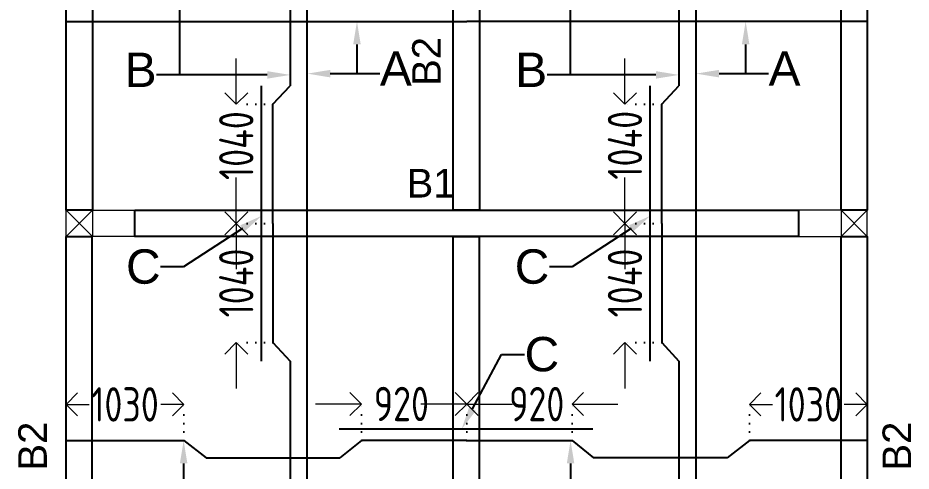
# Model space of a CAD drawing. Header units: inches. Extents: x -605 to 2991212, y -2872845 to 0.
# Drawn here: x 2823513 to 2831317, y -2107179 to -2103222 of the extents above; entities that cross this region are included whole.
import ezdxf
from ezdxf import colors
from ezdxf.entities.mleader import LeaderData, LeaderLine
from ezdxf.enums import TextEntityAlignment as Align
from ezdxf.math import Vec2, Vec3

# ---------------------------------------------------------------- set-up
doc = ezdxf.new("R2010")
doc.units = ezdxf.units.IN
doc.header["$LTSCALE"] = 600
doc.header["$MEASUREMENT"] = 0
doc.linetypes.add('DOT2', pattern=[0.125, 0, -0.125])
for name, color, linetype, lineweight in [('rDIMension', 1, 'Continuous', 18), ('rRCC 2', 40, 'Continuous', 15), ('rREINF 1', 1, 'Continuous', 25)]:
    doc.layers.add(name, color=color, linetype=linetype, lineweight=lineweight)
doc.styles.add('DIM', font='geniso.shx', dxfattribs={"width": 0.85})
doc.styles.get("Standard").update_dxf_attribs({"font": 'arial.ttf'})
doc.dimstyles.new('ST-100', dxfattribs={"dimscale": 100, "dimtxt": 2.5, "dimasz": 2, "dimexe": 0.18, "dimexo": 0.0625, "dimgap": 0.2, "dimtad": 0, "dimdec": 0, "dimzin": 0, "dimdsep": 46, "dimtxsty": 'DIM', "dimblk": 'OPEN90', "dimcen": 0.09, "dimclrd": 256, "dimclrt": 7, "dimadec": 0, "dimazin": 0, "dimtfac": 1, "dimtdec": 0, "dimtofl": 0, "dimtmove": 0, "dimatfit": 3, "dimldrblk": 'OPEN90', "dimfxl": 1, "dimtolj": 1, "dimtzin": 0, "dimlwd": -1, "dimarcsym": 0})

# ---------------------------------------------------------------- blocks, each defined once
blk = doc.blocks.new('_Open90')
at = {"color": 0, "linetype": 'ByBlock', "lineweight": -2}
for p, q in [((-0.5, 0.5), (0, 0)), ((0, 0), (-1, 0)), ((0, 0), (-0.5, -0.5))]:
    blk.add_line(p, q, dxfattribs=at)
blk = doc.blocks.new('*D395')
at = {"layer": 'Defpoints', "color": 0, "linetype": 'ByBlock', "transparency": 16777216}
for p in [(2824964.7, -2106596.8), (2823934.7, -2106912.5), (2824964.7, -2106912.5)]:
    blk.add_point(p, dxfattribs=at)
at = {"layer": 'rDIMension', "color": 0, "linetype": 'DOT2', "lineweight": -2, "transparency": 16777216}
for p, q in [((2823934.7, -2106912.5), (2823934.7, -2106596.8)), ((2824964.7, -2106912.5), (2824964.7, -2106596.8))]:
    blk.add_line(p, q, dxfattribs=at)
at = {"layer": 'rDIMension', "transparency": 16777216}
for p, q in [((2824134.7, -2106596.8), (2824136.3, -2106596.8)), ((2824764.7, -2106596.8), (2824763, -2106596.8))]:
    blk.add_line(p, q, dxfattribs=at)
at = {"layer": 'rDIMension', "linetype": 'ByBlock', "transparency": 16777216, "xscale": 200, "yscale": 200, "zscale": 200, "rotation": 180}
blk.add_blockref('_Open90', (2823934.7, -2106596.8), dxfattribs=at)
at = {"layer": 'rDIMension', "linetype": 'ByBlock', "transparency": 16777216, "xscale": 200, "yscale": 200, "zscale": 200}
blk.add_blockref('_Open90', (2824964.7, -2106596.8), dxfattribs=at)
at = {"layer": 'rDIMension', "color": 7, "linetype": 'ByBlock', "transparency": 16777216, "insert": (2824449.7, -2106596.8), "char_height": 300, "attachment_point": 5, "style": 'DIM'}
blk.add_mtext('\\A1;1030', dxfattribs=at)
blk = doc.blocks.new('*D396')
at = {"layer": 'Defpoints', "color": 0, "linetype": 'ByBlock', "transparency": 16777216}
for p in [(2827434.7, -2106594.1), (2826514.7, -2106912.5), (2827434.7, -2106912.5)]:
    blk.add_point(p, dxfattribs=at)
at = {"layer": 'rDIMension', "transparency": 16777216}
for p, q in [((2826314.7, -2106594.1), (2826114.7, -2106594.1)), ((2827634.7, -2106594.1), (2827834.7, -2106594.1))]:
    blk.add_line(p, q, dxfattribs=at)
at = {"layer": 'rDIMension', "color": 0, "linetype": 'DOT2', "lineweight": -2, "transparency": 16777216}
for p, q in [((2826514.7, -2106912.5), (2826514.7, -2106594.1)), ((2827434.7, -2106912.5), (2827434.7, -2106594.1))]:
    blk.add_line(p, q, dxfattribs=at)
at = {"layer": 'rDIMension', "linetype": 'ByBlock', "transparency": 16777216, "xscale": 200, "yscale": 200, "zscale": 200}
blk.add_blockref('_Open90', (2826514.7, -2106594.1), dxfattribs=at)
at = {"layer": 'rDIMension', "linetype": 'ByBlock', "transparency": 16777216, "xscale": 200, "yscale": 200, "zscale": 200, "rotation": 180}
blk.add_blockref('_Open90', (2827434.7, -2106594.1), dxfattribs=at)
at = {"layer": 'rDIMension', "color": 7, "linetype": 'ByBlock', "transparency": 16777216, "insert": (2826863.7, -2106593.1), "char_height": 300, "attachment_point": 5, "style": 'DIM'}
blk.add_mtext('\\A1;920', dxfattribs=at)
blk = doc.blocks.new('*D397')
at = {"layer": 'Defpoints', "color": 0, "linetype": 'ByBlock', "transparency": 16777216}
for p in [(2829904.7, -2106596.8), (2829904.7, -2106912.5), (2830934.7, -2106912.5)]:
    blk.add_point(p, dxfattribs=at)
at = {"layer": 'rDIMension', "color": 0, "linetype": 'DOT2', "lineweight": -2, "transparency": 16777216}
for p, q in [((2829904.7, -2106912.5), (2829904.7, -2106596.8)), ((2830934.7, -2106912.5), (2830934.7, -2106596.8))]:
    blk.add_line(p, q, dxfattribs=at)
at = {"layer": 'rDIMension', "transparency": 16777216}
for p, q in [((2830104.7, -2106596.8), (2830106.3, -2106596.8)), ((2830734.7, -2106596.8), (2830733, -2106596.8))]:
    blk.add_line(p, q, dxfattribs=at)
at = {"layer": 'rDIMension', "linetype": 'ByBlock', "transparency": 16777216, "xscale": 200, "yscale": 200, "zscale": 200, "rotation": 180}
blk.add_blockref('_Open90', (2829904.7, -2106596.8), dxfattribs=at)
at = {"layer": 'rDIMension', "linetype": 'ByBlock', "transparency": 16777216, "xscale": 200, "yscale": 200, "zscale": 200}
blk.add_blockref('_Open90', (2830934.7, -2106596.8), dxfattribs=at)
at = {"layer": 'rDIMension', "color": 7, "linetype": 'ByBlock', "transparency": 16777216, "insert": (2830419.7, -2106596.8), "char_height": 300, "attachment_point": 5, "style": 'DIM'}
blk.add_mtext('\\A1;1030', dxfattribs=at)
blk = doc.blocks.new('*D398')
at = {"layer": 'Defpoints', "color": 0, "linetype": 'ByBlock', "transparency": 16777216}
for p in [(2827434.7, -2106594.1), (2827434.7, -2106912.5), (2828354.7, -2106912.5)]:
    blk.add_point(p, dxfattribs=at)
at = {"layer": 'rDIMension', "transparency": 16777216}
for p, q in [((2827234.7, -2106594.1), (2827034.7, -2106594.1)), ((2828554.7, -2106594.1), (2828754.7, -2106594.1))]:
    blk.add_line(p, q, dxfattribs=at)
at = {"layer": 'rDIMension', "color": 0, "linetype": 'DOT2', "lineweight": -2, "transparency": 16777216}
for p, q in [((2827434.7, -2106912.5), (2827434.7, -2106594.1)), ((2828354.7, -2106912.5), (2828354.7, -2106594.1))]:
    blk.add_line(p, q, dxfattribs=at)
at = {"layer": 'rDIMension', "linetype": 'ByBlock', "transparency": 16777216, "xscale": 200, "yscale": 200, "zscale": 200}
blk.add_blockref('_Open90', (2827434.7, -2106594.1), dxfattribs=at)
at = {"layer": 'rDIMension', "linetype": 'ByBlock', "transparency": 16777216, "xscale": 200, "yscale": 200, "zscale": 200, "rotation": 180}
blk.add_blockref('_Open90', (2828354.7, -2106594.1), dxfattribs=at)
at = {"layer": 'rDIMension', "color": 7, "linetype": 'ByBlock', "transparency": 16777216, "insert": (2828046.2, -2106594.4), "char_height": 300, "attachment_point": 5, "style": 'DIM'}
blk.add_mtext('\\A1;920', dxfattribs=at)
blk = doc.blocks.new('*D274')
at = {"layer": 'Defpoints', "color": 0, "linetype": 'ByBlock', "transparency": 16777216}
for p in [(2825742.2, -2105016.9), (2825421.5, -2106056.9), (2825742.2, -2106056.9)]:
    blk.add_point(p, dxfattribs=at)
at = {"layer": 'rDIMension', "transparency": 16777216}
for p, q in [((2825421.5, -2104816.9), (2825421.5, -2104616.9)), ((2825421.5, -2106256.9), (2825421.5, -2106456.9))]:
    blk.add_line(p, q, dxfattribs=at)
at = {"layer": 'rDIMension', "color": 0, "linetype": 'DOT2', "lineweight": -2, "transparency": 16777216}
for p, q in [((2825742.2, -2105016.9), (2825421.5, -2105016.9)), ((2825742.2, -2106056.9), (2825421.5, -2106056.9))]:
    blk.add_line(p, q, dxfattribs=at)
at = {"layer": 'rDIMension', "linetype": 'ByBlock', "transparency": 16777216, "xscale": 200, "yscale": 200, "zscale": 200}
for p, rotation in [((2825421.5, -2105016.9), 270), ((2825421.5, -2106056.9), 90)]:
    blk.add_blockref('_Open90', p, dxfattribs=dict(at, rotation=rotation))
at = {"layer": 'rDIMension', "color": 7, "linetype": 'ByBlock', "transparency": 16777216, "insert": (2825421.5, -2105536.9), "char_height": 300, "attachment_point": 5, "rotation": 90, "style": 'DIM'}
blk.add_mtext('\\A1;1040', dxfattribs=at)
blk = doc.blocks.new('*D276')
at = {"layer": 'Defpoints', "color": 0, "linetype": 'ByBlock', "transparency": 16777216}
for p in [(2829138, -2105016.9), (2828817.3, -2106056.9), (2829138, -2106056.9)]:
    blk.add_point(p, dxfattribs=at)
at = {"layer": 'rDIMension', "transparency": 16777216}
for p, q in [((2828817.3, -2104816.9), (2828817.3, -2104616.9)), ((2828817.3, -2106256.9), (2828817.3, -2106456.9))]:
    blk.add_line(p, q, dxfattribs=at)
at = {"layer": 'rDIMension', "color": 0, "linetype": 'DOT2', "lineweight": -2, "transparency": 16777216}
for p, q in [((2829138, -2105016.9), (2828817.3, -2105016.9)), ((2829138, -2106056.9), (2828817.3, -2106056.9))]:
    blk.add_line(p, q, dxfattribs=at)
at = {"layer": 'rDIMension', "linetype": 'ByBlock', "transparency": 16777216, "xscale": 200, "yscale": 200, "zscale": 200}
for p, rotation in [((2828817.3, -2105016.9), 270), ((2828817.3, -2106056.9), 90)]:
    blk.add_blockref('_Open90', p, dxfattribs=dict(at, rotation=rotation))
at = {"layer": 'rDIMension', "color": 7, "linetype": 'ByBlock', "transparency": 16777216, "insert": (2828817.3, -2105536.9), "char_height": 300, "attachment_point": 5, "rotation": 90, "style": 'DIM'}
blk.add_mtext('\\A1;1040', dxfattribs=at)
blk = doc.blocks.new('*D277')
at = {"layer": 'Defpoints', "color": 0, "linetype": 'ByBlock', "transparency": 16777216}
for p in [(2825421.5, -2103976.9), (2825742.2, -2103976.9), (2825742.2, -2105016.9)]:
    blk.add_point(p, dxfattribs=at)
at = {"layer": 'rDIMension', "transparency": 16777216}
for p, q in [((2825421.5, -2103776.9), (2825421.5, -2103576.9)), ((2825421.5, -2105216.9), (2825421.5, -2105416.9))]:
    blk.add_line(p, q, dxfattribs=at)
at = {"layer": 'rDIMension', "color": 0, "linetype": 'DOT2', "lineweight": -2, "transparency": 16777216}
for p, q in [((2825742.2, -2103976.9), (2825421.5, -2103976.9)), ((2825742.2, -2105016.9), (2825421.5, -2105016.9))]:
    blk.add_line(p, q, dxfattribs=at)
at = {"layer": 'rDIMension', "linetype": 'ByBlock', "transparency": 16777216, "xscale": 200, "yscale": 200, "zscale": 200}
for p, rotation in [((2825421.5, -2103976.9), 270), ((2825421.5, -2105016.9), 90)]:
    blk.add_blockref('_Open90', p, dxfattribs=dict(at, rotation=rotation))
at = {"layer": 'rDIMension', "color": 7, "linetype": 'ByBlock', "transparency": 16777216, "insert": (2825421.5, -2104337.3), "char_height": 300, "attachment_point": 5, "rotation": 90, "style": 'DIM'}
blk.add_mtext('\\A1;1040', dxfattribs=at)
blk = doc.blocks.new('*D302')
at = {"layer": 'Defpoints', "color": 0, "linetype": 'ByBlock', "transparency": 16777216}
for p in [(2828817.3, -2103976.9), (2829138, -2103976.9), (2829138, -2105016.9)]:
    blk.add_point(p, dxfattribs=at)
at = {"layer": 'rDIMension', "transparency": 16777216}
for p, q in [((2828817.3, -2103776.9), (2828817.3, -2103576.9)), ((2828817.3, -2105216.9), (2828817.3, -2105416.9))]:
    blk.add_line(p, q, dxfattribs=at)
at = {"layer": 'rDIMension', "color": 0, "linetype": 'DOT2', "lineweight": -2, "transparency": 16777216}
for p, q in [((2829138, -2103976.9), (2828817.3, -2103976.9)), ((2829138, -2105016.9), (2828817.3, -2105016.9))]:
    blk.add_line(p, q, dxfattribs=at)
at = {"layer": 'rDIMension', "linetype": 'ByBlock', "transparency": 16777216, "xscale": 200, "yscale": 200, "zscale": 200}
for p, rotation in [((2828817.3, -2103976.9), 270), ((2828817.3, -2105016.9), 90)]:
    blk.add_blockref('_Open90', p, dxfattribs=dict(at, rotation=rotation))
at = {"layer": 'rDIMension', "color": 7, "linetype": 'ByBlock', "transparency": 16777216, "insert": (2828817.3, -2104333.9), "char_height": 300, "attachment_point": 5, "rotation": 90, "style": 'DIM'}
blk.add_mtext('\\A1;1040', dxfattribs=at)

msp = doc.modelspace()

# ---------------------------------------------------------------- linework, layer by layer
at = {"color": 4, "linetype": 'ByBlock'}
for points in [[(2826042.2, -2105016.9), (2826042.2, -2101126.9)], [(2829438, -2105016.9), (2829438, -2101126.9)], [(2825892.2, -2102328.8), (2825892.2, -2103815.1)], [(2829288, -2102328.8), (2829288, -2103815.1)], [(2823934.7, -2103253.7), (2827434.7, -2103253.7)], [(2830934.7, -2103253.7), (2827434.7, -2103253.7)], [(2825642.2, -2106218.8), (2825642.2, -2103815.1)], [(2825742.2, -2105016.9), (2825742.2, -2103976.9), (2825892.2, -2103815.1)], [(2829038, -2106218.8), (2829038, -2103815.1)], [(2829138, -2105016.9), (2829138, -2103976.9), (2829288, -2103815.1)], [(2825742.2, -2105016.9), (2825742.2, -2106056.9), (2825892.2, -2106218.8)], [(2826042.2, -2108906.9), (2826042.2, -2105016.9)], [(2829138, -2105016.9), (2829138, -2106056.9), (2829288, -2106218.8)], [(2829438, -2108906.9), (2829438, -2105016.9)], [(2825892.2, -2106218.8), (2825892.2, -2107705.1)], [(2829288, -2106218.8), (2829288, -2107705.1)], [(2828535.7, -2106812.5), (2826319.2, -2106812.5)], [(2823934.7, -2106912.5), (2824964.7, -2106912.5), (2825157.9, -2107062.5)], [(2827434.7, -2106912.5), (2826514.7, -2106912.5), (2826326.4, -2107062.5)], [(2827434.7, -2106912.5), (2828354.7, -2106912.5), (2828542.9, -2107062.5)], [(2830934.7, -2106912.5), (2829904.7, -2106912.5), (2829711.4, -2107062.5)], [(2825157.9, -2107062.5), (2826326.4, -2107062.5)], [(2829711.4, -2107062.5), (2828542.9, -2107062.5)]]:
    msp.add_lwpolyline(points, dxfattribs=at)
at = {"color": 1, "linetype": 'ByBlock'}
for points in [[(2823934.7, -2101241.9), (2824164.7, -2101241.9), (2824164.7, -2104901.9), (2823934.7, -2104901.9)], [(2827317.5, -2101241.9), (2827547.5, -2101241.9), (2827547.5, -2104901.9), (2827317.5, -2104901.9)], [(2830704.7, -2101241.9), (2830934.7, -2101241.9), (2830934.7, -2104901.9), (2830704.7, -2104901.9)], [(2824534.7, -2104901.9), (2830334.7, -2104901.9), (2830334.7, -2105131.9), (2824534.7, -2105131.9)], [(2823934.7, -2105131.9), (2824159.7, -2105131.9), (2824159.7, -2108791.9), (2823934.7, -2108791.9)], [(2827317.5, -2105131.9), (2827542.5, -2105131.9), (2827542.5, -2108791.9), (2827317.5, -2108791.9)], [(2830704.7, -2105131.9), (2830934.7, -2105131.9), (2830934.7, -2108791.9), (2830704.7, -2108791.9)]]:
    msp.add_lwpolyline(points, close=True, dxfattribs=at)
at = {"layer": 'rRCC 2', "color": 6}
for p, q in [((2823934.7, -2104901.9), (2824164.7, -2105131.9)), ((2823934.7, -2105131.9), (2824164.7, -2104901.9)), ((2830934.7, -2104901.9), (2830704.7, -2105131.9)), ((2830934.7, -2105131.9), (2830704.7, -2104901.9))]:
    msp.add_line(p, q, dxfattribs=at)
for points in [[(2823934.7, -2105131.9), (2823934.7, -2104901.9), (2824534.7, -2104901.9), (2824534.7, -2105131.9)], [(2823934.7, -2104901.9), (2824164.7, -2104901.9), (2824164.7, -2105131.9), (2823934.7, -2105131.9)], [(2830934.7, -2105131.9), (2830934.7, -2104901.9), (2830334.7, -2104901.9), (2830334.7, -2105131.9)], [(2830934.7, -2104901.9), (2830704.7, -2104901.9), (2830704.7, -2105131.9), (2830934.7, -2105131.9)]]:
    msp.add_lwpolyline(points, close=True, dxfattribs=at)

# ---------------------------------------------------------------- texts
at = {"layer": 'rRCC 2'}
for p in [(2827083.3, -2103602.2), (2823642, -2106961), (2831192.4, -2106961)]:
    msp.add_text('B2', height=250, rotation=90, dxfattribs=at).set_placement(p, align=Align.MIDDLE_CENTER)
msp.add_text('B1', height=250, dxfattribs=at).set_placement((2827123.4, -2104665.8), align=Align.MIDDLE_CENTER)

# ---------------------------------------------------------------- dimensions: what is measured, and where the dimension line sits
at = {"layer": 'rDIMension', "color": 1, "linetype": 'ByBlock'}
for base, p1, p2, angle, override, picture, middle in [((2825421.5, -2103976.9), (2825742.2, -2105016.9), (2825742.2, -2103976.9), 90, {"dimtxt": 3, "dimexe": 0, "dimexo": 0, "dimtmove": 1, "dimfxl": 1.25, "dimtfillclr": 256, "dimarcsym": 2}, '*D277', (2825421.5, -2104337.3)), ((2828817.3, -2103976.9), (2829138, -2105016.9), (2829138, -2103976.9), 90, {"dimtxt": 3, "dimexe": 0, "dimexo": 0, "dimtmove": 1, "dimfxl": 1.25, "dimtfillclr": 256, "dimarcsym": 2}, '*D302', (2828817.3, -2104333.9)), ((2827434.7, -2106594.1), (2828354.7, -2106912.5), (2827434.7, -2106912.5), 180, {"dimtxt": 3, "dimexe": 0, "dimexo": 0, "dimtmove": 1, "dimfxl": 1.25, "dimtfillclr": 256, "dimarcsym": 2}, '*D398', (2828046.2, -2106594.4)), ((2829904.7, -2106596.8), (2830934.7, -2106912.5), (2829904.7, -2106912.5), 180, {"dimtxt": 3, "dimasz": 2, "dimexe": 0, "dimexo": 0, "dimtmove": 1, "dimfxl": 1.25, "dimtfillclr": 256, "dimarcsym": 2}, '*D397', (2830419.7, -2106596.8))]:
    dim = msp.add_linear_dim(base=base, p1=p1, p2=p2, angle=angle, dimstyle='ST-100', override=override, dxfattribs=at)
    dim.commit()
    dim.dimension.update_dxf_attribs({"geometry": picture, "text_midpoint": middle, "dimtype": 160})
for base, p1, p2, picture, middle in [((2825421.5, -2106056.9), (2825742.2, -2105016.9), (2825742.2, -2106056.9), '*D274', (2825421.5, -2105536.9)), ((2828817.3, -2106056.9), (2829138, -2105016.9), (2829138, -2106056.9), '*D276', (2828817.3, -2105536.9))]:
    dim = msp.add_linear_dim(base=base, p1=p1, p2=p2, angle=90, dimstyle='ST-100', override={"dimtxt": 3, "dimexe": 0, "dimexo": 0, "dimtmove": 1, "dimfxl": 1.25, "dimtfillclr": 256, "dimarcsym": 2}, dxfattribs=at)
    dim.commit()
    dim.dimension.update_dxf_attribs({"geometry": picture, "text_midpoint": middle})
for base, p1, p2, override, picture, middle in [((2824964.7, -2106596.8), (2823934.7, -2106912.5), (2824964.7, -2106912.5), {"dimtxt": 3, "dimasz": 2, "dimexe": 0, "dimexo": 0, "dimtmove": 1, "dimfxl": 1.25, "dimtfillclr": 256, "dimarcsym": 2}, '*D395', (2824449.7, -2106596.8)), ((2827434.7, -2106594.1), (2826514.7, -2106912.5), (2827434.7, -2106912.5), {"dimtxt": 3, "dimexe": 0, "dimexo": 0, "dimtmove": 1, "dimfxl": 1.25, "dimtfillclr": 256, "dimarcsym": 2}, '*D396', (2826863.7, -2106593.1))]:
    dim = msp.add_linear_dim(base=base, p1=p1, p2=p2, dimstyle='ST-100', override=override, dxfattribs=at)
    dim.commit()
    dim.dimension.update_dxf_attribs({"geometry": picture, "text_midpoint": middle, "dimtype": 160})

# ---------------------------------------------------------------- leaders
at = {"layer": 'rREINF 1', "color": 3, "linetype": 'ByBlock'}
ml = msp.add_multileader_mtext('Standard', dxfattribs=at)
ml.set_content('B', color=3)
ml.set_leader_properties()
ml.build(insert=Vec2(0, 0))
ml.multileader.update_dxf_attribs({"text_top_attachment_type": 0, "text_bottom_attachment_type": 0, "dogleg_length": 200, "arrow_head_size": 200})
ctx = ml.context
ctx.base_point, ctx.char_height, ctx.arrow_head_size, ctx.landing_gap_size, ctx.plane_origin = Vec3(2824498.8, -2103720.1), 300, 200, 0.09, Vec3(2824959.6, -2103126.9)
ctx.text_align_type = 2
notes = []
notes.append((ctx, [(0, (1, 1, 0), (2824925.5, -2103720.1), (-1, 0), 200, [(0, [(2824925.5, -2102953.7)], 256, [])])]))
ctx.mtext.insert, ctx.mtext.alignment, ctx.mtext.flow_direction = Vec3(2824725.4, -2103525.7), 3, 5
ml = msp.add_multileader_mtext('Standard', dxfattribs=at)
ml.set_content('B', color=3)
ml.set_leader_properties()
ml.build(insert=Vec2(0, 0))
ml.multileader.update_dxf_attribs({"text_top_attachment_type": 0, "text_bottom_attachment_type": 0, "dogleg_length": 200, "arrow_head_size": 200})
ctx = ml.context
ctx.base_point, ctx.char_height, ctx.arrow_head_size, ctx.landing_gap_size, ctx.plane_origin = Vec3(2827911.2, -2103720.1), 300, 200, 0.09, Vec3(2828372, -2103126.9)
ctx.text_align_type = 2
notes.append((ctx, [(0, (1, 1, 0), (2828337.9, -2103720.1), (-1, 0), 200, [(0, [(2828337.9, -2102953.7)], 256, [])])]))
ctx.mtext.insert, ctx.mtext.alignment, ctx.mtext.flow_direction = Vec3(2828137.8, -2103525.7), 3, 5
ml = msp.add_multileader_mtext('Standard', dxfattribs=at)
ml.set_content('A', color=3)
ml.set_leader_properties()
ml.build(insert=Vec2(0, 0))
ml.multileader.update_dxf_attribs({"text_top_attachment_type": 0, "text_bottom_attachment_type": 0, "dogleg_length": 200, "arrow_head_size": 200})
ctx = ml.context
ctx.base_point, ctx.char_height, ctx.arrow_head_size, ctx.landing_gap_size, ctx.plane_origin = Vec3(2826675.8, -2103709), 300, 200, 0.09, Vec3(2826629.2, -2103115.7)
notes.append((ctx, [(0, (1, 1, 0), (2826475.8, -2103709), (1, 0), 200, [(0, [(2826475.8, -2103253.7)], 256, [])])]))
ctx.mtext.insert, ctx.mtext.flow_direction = Vec3(2826675.9, -2103514.5), 5
ml = msp.add_multileader_mtext('Standard', dxfattribs=at)
ml.set_content('A', color=3)
ml.set_leader_properties()
ml.build(insert=Vec2(0, 0))
ml.multileader.update_dxf_attribs({"text_top_attachment_type": 0, "text_bottom_attachment_type": 0, "dogleg_length": 200, "arrow_head_size": 200})
ctx = ml.context
ctx.base_point, ctx.char_height, ctx.arrow_head_size, ctx.landing_gap_size, ctx.plane_origin = Vec3(2830071.6, -2103709), 300, 200, 0.09, Vec3(2830025, -2103115.7)
notes.append((ctx, [(0, (1, 1, 0), (2829871.6, -2103709), (1, 0), 200, [(0, [(2829871.6, -2103253.7)], 256, [])])]))
ctx.mtext.insert, ctx.mtext.flow_direction = Vec3(2830071.7, -2103514.5), 5
ml = msp.add_multileader_mtext('Standard', dxfattribs=at)
ml.set_content('', color=3)
ml.set_leader_properties()
ml.build(insert=Vec2(0, 0))
ml.multileader.update_dxf_attribs({"text_top_attachment_type": 0, "text_bottom_attachment_type": 0, "dogleg_length": 200, "arrow_head_size": 200})
ctx = ml.context
ctx.base_point, ctx.char_height, ctx.arrow_head_size, ctx.landing_gap_size, ctx.plane_origin = Vec3(2824891.6, -2103720.1), 300, 200, 0.09, Vec3(2825695.2, -2103720.1)
ctx.text_align_type = 2
notes.append((ctx, [(0, (1, 1, 0), (2825091.8, -2103720.1), (-1, 0), 200, [(0, [(2825892.2, -2103720.1)], 256, [])])]))
ctx.mtext.insert, ctx.mtext.alignment, ctx.mtext.flow_direction = Vec3(2824891.7, -2103570.1), 3, 5
ml = msp.add_multileader_mtext('Standard', dxfattribs=at)
ml.set_content('', color=3)
ml.set_leader_properties()
ml.build(insert=Vec2(0, 0))
ml.multileader.update_dxf_attribs({"text_top_attachment_type": 0, "text_bottom_attachment_type": 0, "dogleg_length": 200, "arrow_head_size": 200})
ctx = ml.context
ctx.base_point, ctx.char_height, ctx.arrow_head_size, ctx.landing_gap_size, ctx.plane_origin = Vec3(2826675.8, -2103709), 300, 200, 0.09, Vec3(2826059.9, -2103709)
notes.append((ctx, [(0, (1, 1, 0), (2826475.8, -2103709), (1, 0), 200, [(0, [(2826043, -2103709)], 256, [])])]))
ctx.mtext.insert, ctx.mtext.flow_direction = Vec3(2826675.9, -2103559), 5
ml = msp.add_multileader_mtext('Standard', dxfattribs=at)
ml.set_content('', color=3)
ml.set_leader_properties()
ml.build(insert=Vec2(0, 0))
ml.multileader.update_dxf_attribs({"text_top_attachment_type": 0, "text_bottom_attachment_type": 0, "dogleg_length": 200, "arrow_head_size": 200})
ctx = ml.context
ctx.base_point, ctx.char_height, ctx.arrow_head_size, ctx.landing_gap_size, ctx.plane_origin = Vec3(2828287.5, -2103720.1), 300, 200, 0.09, Vec3(2829091, -2103720.1)
ctx.text_align_type = 2
notes.append((ctx, [(0, (1, 1, 0), (2828487.6, -2103720.1), (-1, 0), 200, [(0, [(2829288, -2103720.1)], 256, [])])]))
ctx.mtext.insert, ctx.mtext.alignment, ctx.mtext.flow_direction = Vec3(2828287.5, -2103570.1), 3, 5
ml = msp.add_multileader_mtext('Standard', dxfattribs=at)
ml.set_content('', color=3)
ml.set_leader_properties()
ml.build(insert=Vec2(0, 0))
ml.multileader.update_dxf_attribs({"text_top_attachment_type": 0, "text_bottom_attachment_type": 0, "dogleg_length": 200, "arrow_head_size": 200})
ctx = ml.context
ctx.base_point, ctx.char_height, ctx.arrow_head_size, ctx.landing_gap_size, ctx.plane_origin = Vec3(2830071.6, -2103709), 300, 200, 0.09, Vec3(2829455.7, -2103709)
notes.append((ctx, [(0, (1, 1, 0), (2829871.6, -2103709), (1, 0), 200, [(0, [(2829438.8, -2103709)], 256, [])])]))
ctx.mtext.insert, ctx.mtext.flow_direction = Vec3(2830071.7, -2103559), 5
ml = msp.add_multileader_mtext('Standard', dxfattribs=at)
ml.set_content('C', color=3)
ml.set_leader_properties()
ml.build(insert=Vec2(0, 0))
ml.multileader.update_dxf_attribs({"text_top_attachment_type": 0, "text_bottom_attachment_type": 0, "dogleg_length": 200, "arrow_head_size": 200})
ctx = ml.context
ctx.base_point, ctx.char_height, ctx.arrow_head_size, ctx.landing_gap_size, ctx.plane_origin = Vec3(2824495.4, -2105395.6), 300, 200, 0.09, Vec3(2825391.7, -2104993)
ctx.text_align_type = 2
notes.append((ctx, [(1, (1, 1, 0), (2824960.8, -2105395.6), (-1, 0), 200, [(0, [(2825642.2, -2104951.1)], 256, [])])]))
ctx.mtext.insert, ctx.mtext.alignment, ctx.mtext.flow_direction = Vec3(2824760.7, -2105243), 3, 5
ml = msp.add_multileader_mtext('Standard', dxfattribs=at)
ml.set_content('C', color=3)
ml.set_leader_properties()
ml.build(insert=Vec2(0, 0))
ml.multileader.update_dxf_attribs({"text_top_attachment_type": 0, "text_bottom_attachment_type": 0, "dogleg_length": 200, "arrow_head_size": 200})
ctx = ml.context
ctx.base_point, ctx.char_height, ctx.arrow_head_size, ctx.landing_gap_size, ctx.plane_origin = Vec3(2827891.2, -2105395.6), 300, 200, 0.09, Vec3(2828787.5, -2104993)
ctx.text_align_type = 2
notes.append((ctx, [(1, (1, 1, 0), (2828356.6, -2105395.6), (-1, 0), 200, [(0, [(2829038, -2104951.1)], 256, [])])]))
ctx.mtext.insert, ctx.mtext.alignment, ctx.mtext.flow_direction = Vec3(2828156.6, -2105243), 3, 5
ml = msp.add_multileader_mtext('Standard', dxfattribs=at)
ml.set_content('C', color=3)
ml.set_leader_properties()
ml.build(insert=Vec2(0, 0))
ml.multileader.update_dxf_attribs({"text_top_attachment_type": 0, "text_bottom_attachment_type": 0, "dogleg_length": 200, "arrow_head_size": 200})
ctx = ml.context
ctx.base_point, ctx.char_height, ctx.arrow_head_size, ctx.landing_gap_size, ctx.plane_origin = Vec3(2827939.9, -2106160.6), 300, 200, 0.09, Vec3(2826969.1, -2107063.1)
notes.append((ctx, [(0, (1, 1, 0), (2827739.9, -2106160.6), (1, 0), 200, [(0, [(2827390.5, -2106812.5)], 256, [])])]))
ctx.mtext.insert, ctx.mtext.flow_direction = Vec3(2827940, -2106008.1), 5
ml = msp.add_multileader_mtext('Standard', dxfattribs=at)
ml.set_content('B', color=3)
ml.set_leader_properties()
ml.build(insert=Vec2(0, 0))
ml.multileader.update_dxf_attribs({"text_top_attachment_type": 0, "text_bottom_attachment_type": 0, "dogleg_length": 200, "arrow_head_size": 200})
ctx = ml.context
ctx.base_point, ctx.char_height, ctx.arrow_head_size, ctx.landing_gap_size, ctx.plane_origin = Vec3(2824534.9, -2107678.9), 300, 200, 0.09, Vec3(2824995.8, -2107085.7)
ctx.text_align_type = 2
notes.append((ctx, [(0, (1, 1, 0), (2824961.6, -2107678.9), (-1, 0), 200, [(0, [(2824961.6, -2106912.5)], 256, [])])]))
ctx.mtext.insert, ctx.mtext.alignment, ctx.mtext.flow_direction = Vec3(2824761.5, -2107484.5), 3, 5
ml = msp.add_multileader_mtext('Standard', dxfattribs=at)
ml.set_content('B', color=3)
ml.set_leader_properties()
ml.build(insert=Vec2(0, 0))
ml.multileader.update_dxf_attribs({"text_top_attachment_type": 0, "text_bottom_attachment_type": 0, "dogleg_length": 200, "arrow_head_size": 200})
ctx = ml.context
ctx.base_point, ctx.char_height, ctx.arrow_head_size, ctx.landing_gap_size, ctx.plane_origin = Vec3(2827915.2, -2107678.9), 300, 200, 0.09, Vec3(2828376, -2107085.7)
ctx.text_align_type = 2
notes.append((ctx, [(0, (1, 1, 0), (2828341.9, -2107678.9), (-1, 0), 200, [(0, [(2828341.9, -2106912.5)], 256, [])])]))
ctx.mtext.insert, ctx.mtext.alignment, ctx.mtext.flow_direction = Vec3(2828141.8, -2107484.5), 3, 5
for ctx, leaders in notes:
    for number, flags, end, landing, length, lines in leaders:
        leader = LeaderData()
        leader.index, (leader.has_last_leader_line, leader.has_dogleg_vector, leader.attachment_direction) = number, flags
        leader.last_leader_point, leader.dogleg_vector, leader.dogleg_length = Vec3(end), Vec3(landing), length
        for number, points, colour, breaks in lines:
            line = LeaderLine()
            line.index, line.vertices, line.color, line.breaks = number, Vec3.list(points), colors.encode_raw_color(colour), breaks
            leader.lines.append(line)
        ctx.leaders.append(leader)

doc.saveas('drawing.dxf')
